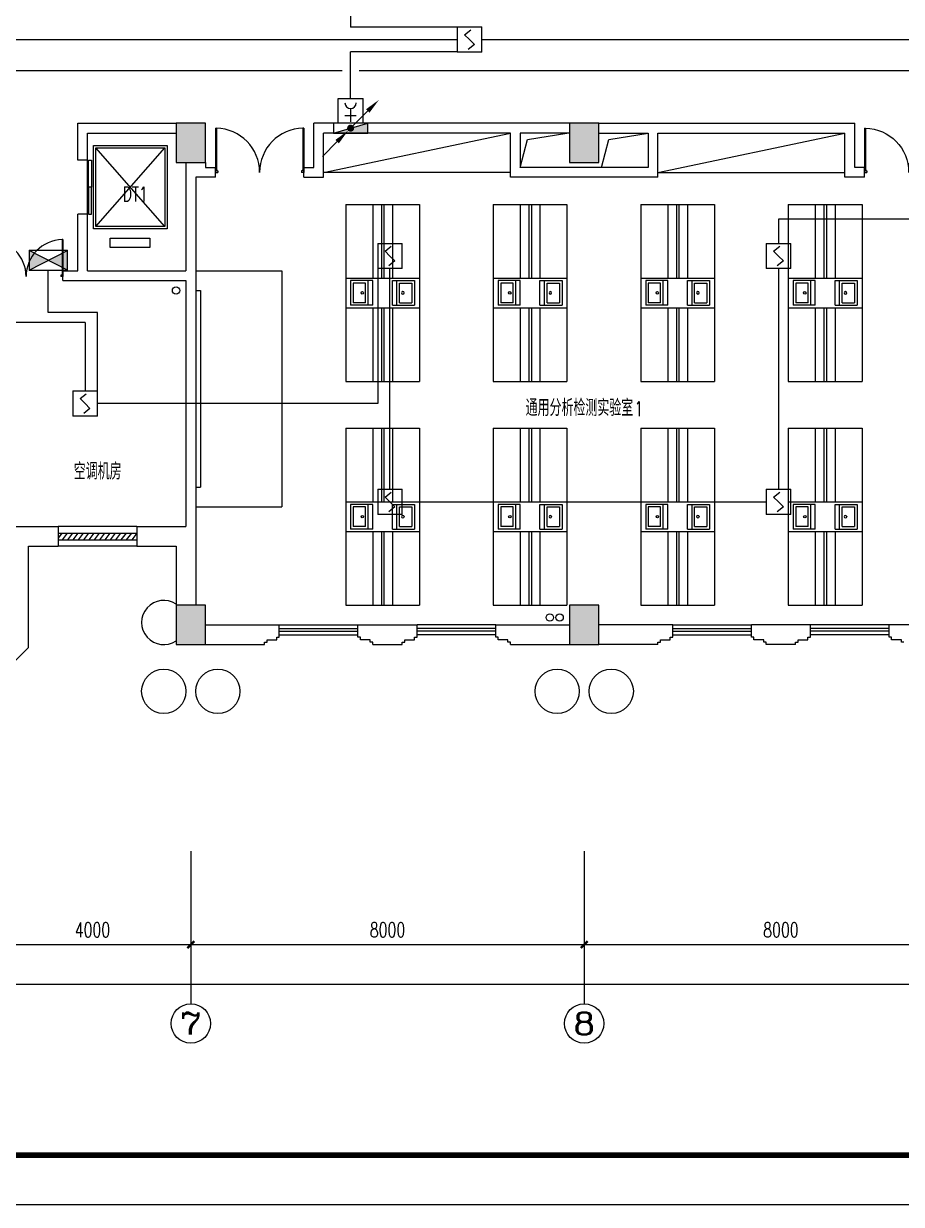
# Model space of a CAD drawing. Extents: x 190999 to 918899, y -200814 to 215286.
# Drawn here: x 217412 to 235262, y -12314 to 11692 of the extents above; entities that cross this region are included whole.
import ezdxf
from ezdxf.enums import TextEntityAlignment as Align

# ---------------------------------------------------------------- set-up
doc = ezdxf.new("R2010")
doc.units = 0
doc.header["$LTSCALE"] = 1000
doc.header["$MEASUREMENT"] = 0
doc.layers.get('Defpoints').update_dxf_attribs({"color": 1})
for name, color, linetype in [('00-EQUIP', 3, 'Continuous'), ('00-LWIRE', 4, 'Continuous'), ('00-WIRE-4', 6, 'Continuous'), ('A-墙线', 2, 'Continuous'), ('A-外包装修', 250, 'Continuous'), ('A-外窗', 145, 'Continuous'), ('A-家具', 250, 'Continuous'), ('A-门', 167, 'Continuous'), ('AXIS', 3, 'Continuous'), ('AXIS_TEXT', 7, 'Continuous'), ('COLUMN', 2, 'Continuous'), ('EQUIP_消火栓', 1, 'Continuous'), ('PUB_HATCH', 250, 'Continuous'), ('STAIR', 5, 'Continuous'), ('WALL', 2, 'Continuous'), ('WINDOW', 177, 'Continuous'), ('图框', 189, 'Continuous'), ('房间名称', 7, 'Continuous'), ('洞口线', 165, 'Continuous'), ('雨水管', 151, 'Continuous')]:
    doc.layers.add(name, color=color, linetype=linetype)
doc.styles.add('_TCH_AXIS', font='COMPLEX', dxfattribs={"bigfont": 'GBCBIG'})
doc.styles.add('_TCH_DIM', font='SIMPLEX', dxfattribs={"bigfont": 'GBCBIG'})
doc.styles.add('COMPLEX', font='COMPLEX')
doc.styles.add('DIM_FONT', font='SIMPLEX', dxfattribs={"width": 0.7, "bigfont": 'GBCBIG'})
doc.styles.get("Standard").update_dxf_attribs({"font": 'simhei.ttf'})
doc.styles.add('XXK', font='romans.shx', dxfattribs={"width": 0.75, "bigfont": 'hzf.shx'})
doc.styles.add('zz-1', font='arial.ttf', dxfattribs={"width": 0.8})
doc.linetypes.add('BIG-DLINE', pattern='A,1,-0.15,["D",XXK,S=0.2,R=0,X=-0.1,Y=-0.09],-0.2', length=1.35)
doc.dimstyles.new('DIMN', dxfattribs={"dimtxt": 300, "dimasz": 100, "dimexe": 250, "dimexo": 300, "dimgap": 150, "dimtad": 1, "dimdec": 0, "dimzin": 0, "dimdsep": 46, "dimtxsty": 'DIM_FONT', "dimblk": 'ARCHTICK', "dimcen": 0.09, "dimclrt": 7, "dimazin": 2, "dimtfac": 1, "dimtdec": 0, "dimtix": 1, "dimtmove": 2, "dimatfit": 3, "dimfxl": 0, "dimtolj": 1, "dimtzin": 0, "dimarcsym": 0})

# ---------------------------------------------------------------- blocks, each defined once
blk = doc.blocks.new('TJAD_TK_A0')
at = {"layer": '图框'}
blk.add_line((973, -441.7), (2162, -441.7), dxfattribs=at)
at = {"layer": '图框', "const_width": 1.2}
blk.add_lwpolyline([(2152, -431.7), (2152, 389.3), (998, 389.3), (998, -431.7)], close=True, dxfattribs=at)
blk = doc.blocks.new('m1800')
at = {"layer": 'A-墙线'}
for p, q in [((-900, -100), (-900, 100)), ((900, -100), (900, 100))]:
    blk.add_line(p, q, dxfattribs=at)
at = {"layer": 'A-门'}
for p, q in [((-900, 900), (-900, 0)), ((-900, 900), (-880, 900)), ((-880, 900), (-880, 50)), ((880, 900), (880, 50)), ((900, 900), (880, 900)), ((900, 900), (900, 0)), ((-900, 50), (-870, 50)), ((-900, 0), (-850, 0)), ((-870, 50), (-870, 30)), ((-870, 30), (-850, 30)), ((-850, 30), (-850, 0)), ((850, 30), (850, 0)), ((870, 30), (850, 30)), ((900, 0), (850, 0)), ((870, 50), (870, 30)), ((900, 50), (870, 50))]:
    blk.add_line(p, q, dxfattribs=at)
for centre, start, end in [((-900, 0), 0, 88.7267), ((900, 0), 91.2733, 180)]:
    blk.add_arc(centre, 900, start, end, dxfattribs=at)
blk = doc.blocks.new('$TwtSys$00000434')
for p, q in [((-0.5, 0.5), (-0.5, -0.5)), ((-0.5, -0.5), (0.5, 0.5)), ((0.5, 0.5), (-0.5, 0.5)), ((0.5, -0.5), (0.5, 0.5)), ((-0.5, -0.5), (0.5, -0.5))]:
    blk.add_line(p, q)
blk.add_solid([(0.5, -0.5), (0.5, 0.5), (-0.5, -0.5)])
blk = doc.blocks.new('$WINLIB2D$00000039')
at = {"color": 0}
for p, q in [((0.5, 0.5), (-0.5, 0.5)), ((-0.5, 0.167), (0.5, 0.167)), ((-0.384, -0.167), (-0.448, 0.167)), ((-0.316, -0.167), (-0.38, 0.167)), ((-0.248, -0.167), (-0.312, 0.167)), ((-0.18, -0.167), (-0.244, 0.167)), ((-0.112, -0.167), (-0.176, 0.167)), ((-0.044, -0.167), (-0.108, 0.167)), ((0.024, -0.167), (-0.04, 0.167)), ((0.092, -0.167), (0.028, 0.167)), ((0.16, -0.167), (0.096, 0.167)), ((0.228, -0.167), (0.164, 0.167)), ((0.296, -0.167), (0.232, 0.167)), ((0.364, -0.167), (0.3, 0.167)), ((0.432, -0.167), (0.368, 0.167)), ((0.5, -0.167), (0.436, 0.167)), ((-0.452, -0.167), (-0.5, 0.084)), ((-0.5, -0.167), (0.5, -0.167)), ((0.5, -0.5), (-0.5, -0.5))]:
    blk.add_line(p, q, dxfattribs=at)
blk = doc.blocks.new('_ArchTick')
at = {"const_width": 0.5}
blk.add_lwpolyline([(-0.7, -0.7), (0.7, 0.7)], dxfattribs=at)
blk = doc.blocks.new('*D870')
at = {"layer": 'AXIS', "color": 0, "lineweight": -2}
for p, q in [((216812, -5433), (216812, -7283)), ((220812, -5433), (220812, -7283)), ((216812, -7033), (220812, -7033))]:
    blk.add_line(p, q, dxfattribs=at)
at = {"layer": 'Defpoints', "color": 0}
for p in [(216812, -5133), (220812, -5133), (220812, -7033)]:
    blk.add_point(p, dxfattribs=at)
at = {"layer": 'AXIS', "color": 0, "lineweight": -2, "xscale": 100, "yscale": 100, "zscale": 100, "rotation": 180}
blk.add_blockref('_ArchTick', (216812, -7033), dxfattribs=at)
at = {"layer": 'AXIS', "color": 0, "lineweight": -2, "xscale": 100, "yscale": 100, "zscale": 100}
blk.add_blockref('_ArchTick', (220812, -7033), dxfattribs=at)
at = {"layer": 'AXIS', "color": 7, "insert": (218812, -6733), "char_height": 300, "attachment_point": 5, "style": 'DIM_FONT'}
blk.add_mtext('\\A1;4000', dxfattribs=at)
blk = doc.blocks.new('*D871')
at = {"layer": 'AXIS', "color": 0, "lineweight": -2}
for p, q in [((220812, -5433), (220812, -7283)), ((228812, -5433), (228812, -7283)), ((220812, -7033), (228812, -7033))]:
    blk.add_line(p, q, dxfattribs=at)
at = {"layer": 'Defpoints', "color": 0}
for p in [(220812, -5133), (228812, -5133), (228812, -7033)]:
    blk.add_point(p, dxfattribs=at)
at = {"layer": 'AXIS', "color": 0, "lineweight": -2, "xscale": 100, "yscale": 100, "zscale": 100, "rotation": 180}
blk.add_blockref('_ArchTick', (220812, -7033), dxfattribs=at)
at = {"layer": 'AXIS', "color": 0, "lineweight": -2, "xscale": 100, "yscale": 100, "zscale": 100}
blk.add_blockref('_ArchTick', (228812, -7033), dxfattribs=at)
at = {"layer": 'AXIS', "color": 7, "insert": (224812, -6733), "char_height": 300, "attachment_point": 5, "style": 'DIM_FONT'}
blk.add_mtext('\\A1;8000', dxfattribs=at)
blk = doc.blocks.new('*D872')
at = {"layer": 'AXIS', "color": 0, "lineweight": -2}
for p, q in [((228812, -5433), (228812, -7283)), ((236812, -5433), (236812, -7283)), ((228812, -7033), (236812, -7033))]:
    blk.add_line(p, q, dxfattribs=at)
at = {"layer": 'Defpoints', "color": 0}
for p in [(228812, -5133), (236812, -5133), (236812, -7033)]:
    blk.add_point(p, dxfattribs=at)
at = {"layer": 'AXIS', "color": 0, "lineweight": -2, "xscale": 100, "yscale": 100, "zscale": 100, "rotation": 180}
blk.add_blockref('_ArchTick', (228812, -7033), dxfattribs=at)
at = {"layer": 'AXIS', "color": 0, "lineweight": -2, "xscale": 100, "yscale": 100, "zscale": 100}
blk.add_blockref('_ArchTick', (236812, -7033), dxfattribs=at)
at = {"layer": 'AXIS', "color": 7, "insert": (232812, -6733), "char_height": 300, "attachment_point": 5, "style": 'DIM_FONT'}
blk.add_mtext('\\A1;8000', dxfattribs=at)
blk = doc.blocks.new('*D880')
at = {"layer": 'AXIS', "color": 0, "lineweight": -2}
for p, q in [((206112, -5433), (206112, -8083)), ((283362, -5433), (283362, -8083)), ((206112, -7833), (283362, -7833))]:
    blk.add_line(p, q, dxfattribs=at)
at = {"layer": 'Defpoints', "color": 0}
for p in [(206112, -5133), (283362, -5133), (283362, -7833)]:
    blk.add_point(p, dxfattribs=at)
at = {"layer": 'AXIS', "color": 0, "lineweight": -2, "xscale": 100, "yscale": 100, "zscale": 100, "rotation": 180}
blk.add_blockref('_ArchTick', (206112, -7833), dxfattribs=at)
at = {"layer": 'AXIS', "color": 0, "lineweight": -2, "xscale": 100, "yscale": 100, "zscale": 100}
blk.add_blockref('_ArchTick', (283362, -7833), dxfattribs=at)
at = {"layer": 'AXIS', "color": 7, "insert": (244737, -7533), "char_height": 300, "attachment_point": 5, "style": 'DIM_FONT'}
blk.add_mtext('\\A1;77250', dxfattribs=at)
blk = doc.blocks.new('_AXISO')
blk.add_circle((0, 0), 0.5)
at = {"layer": 'AXIS_TEXT', "style": 'COMPLEX', "width": 1.041667}
blk.add_attdef('A', text='', height=0.56, dxfattribs=at).set_placement((-0.25, -0.28), (0.25, -0.28), align=Align.FIT)
blk = doc.blocks.new('$plan$00001609')
at = {"linetype": 'Continuous'}
for p, q in [((0, -251), (0, 251)), ((0, 251), (450, 251)), ((93, -251), (93, 251)), ((450, 251), (450, -251)), ((146, -199), (146, 199)), ((146, 199), (397, 199)), ((397, 199), (397, -199)), ((146, -199), (397, -199)), ((0, -251), (450, -251))]:
    blk.add_line(p, q, dxfattribs=at)
blk.add_line((238, 2), (238, 0))
blk.add_arc((212, 0), 26, 4.716, 0, dxfattribs=at)
at = {"style": 'zz-1'}
for tag in ['YSIZE', 'XSIZE']:
    blk.add_attdef(tag, (0, 0), '', height=0.5, dxfattribs=at)
blk = doc.blocks.new('_LINKPT1')
at = {"color": 0}
blk.add_line((0, 0), (0, 0), dxfattribs=at)
blk = doc.blocks.new('J62IR8YJ')
for p, q in [((-0.5, 1), (0.5, 1)), ((-0.5, 0), (-0.5, 1)), ((0.5, 1), (0.5, 0)), ((0, 0.598), (0, 0.06)), ((0.5, 0), (-0.5, 0)), ((-0.231, 0.312), (0.231, 0.312))]:
    blk.add_line(p, q)
at = {"const_width": 0.04, "flags": 128}
blk.add_lwpolyline([(-0.5, 0), (-0.5, 1), (0.5, 1), (0.5, 0)], close=True, dxfattribs=at)
blk.add_arc((0, 0.829), 0.231, 180, 0)
at = {"xscale": 0.002, "yscale": 0.00200000000000955, "zscale": 0.002}
for p in [(0, 1), (-0.5, 0.5), (0.5, 0.5), (0, 0)]:
    blk.add_blockref('_LINKPT1', p, dxfattribs=at)
at = {"flags": 9}
blk.add_attdef('A', (0, 0), '', height=0.00002, dxfattribs=at)
blk = doc.blocks.new('3S1KCGW2')
for p, q in [((0.5, 0.5), (-0.5, 0.5)), ((-0.5, 0.5), (-0.5, -0.5)), ((0.5, -0.5), (0.5, 0.5)), ((-0.2, 0.2), (0.05, 0.4)), ((0, 0), (-0.2, 0.2)), ((0, 0), (0.2, -0.2)), ((0.2, -0.2), (-0.05, -0.4)), ((-0.5, -0.5), (0.5, -0.5))]:
    blk.add_line(p, q)
at = {"const_width": 0.04, "flags": 128}
blk.add_lwpolyline([(-0.5, -0.5), (-0.5, 0.5), (0.5, 0.5), (0.5, -0.5)], close=True, dxfattribs=at)
at = {"xscale": 0.002, "yscale": 0.002, "zscale": 0.002}
for p in [(0, 0.5), (-0.5, 0), (0.5, 0), (0, -0.5)]:
    blk.add_blockref('_LINKPT1', p, dxfattribs=at)
at = {"flags": 9}
blk.add_attdef('A', (0, 0), '', height=0.00002, dxfattribs=at)
blk = doc.blocks.new('6H2KALM6')
for p, q in [((-0.78, 0.4), (0.78, -0.4)), ((0.78, 0.4), (-0.78, -0.4)), ((0.78, 0.4), (-0.78, 0.4)), ((-0.78, 0.4), (-0.78, -0.4)), ((0.78, -0.4), (0.78, 0.4)), ((-0.78, -0.4), (0.78, -0.4))]:
    blk.add_line(p, q)
at = {"const_width": 0.04}
blk.add_lwpolyline([(-0.78, 0.4), (-0.78, -0.4), (0.78, -0.4), (0.78, 0.4)], close=True, dxfattribs=at)
for points in [[(-0.78, 0.4), (0, 0), (-0.78, -0.4)], [(0.78, 0.4), (0, 0), (0.78, -0.4)]]:
    blk.add_solid(points)
at = {"xscale": 0.002, "yscale": 0.002, "zscale": 0.002}
for p in [(-0.78, 0), (0, 0.4), (0.78, 0), (0, -0.4)]:
    blk.add_blockref('_LINKPT1', p, dxfattribs=at)
at = {"flags": 9}
blk.add_attdef('A', (0, 0), '', height=0.00002, dxfattribs=at)
blk = doc.blocks.new('_WRLD1L')
for p, q in [((0.7, 0.7), (0, 0)), ((0.104, 0.104), (0.104, 0.104)), ((-0.104, -0.104), (-0.104, -0.104))]:
    blk.add_line(p, q)
at = {"const_width": 0.142}
blk.add_lwpolyline([(-0.071, 0, 1), (0.071, 0, 1)], format="xyb", close=True, dxfattribs=at)
blk.add_solid([(0.63, 0.77), (0.77, 0.63), (1.15, 1.15)])
at = {"width": 0.8, "flags": 9}
blk.add_attdef('A', (0, 0), '', height=0.00002, dxfattribs=at)
blk = doc.blocks.new('_WRLD10L')
for p, q in [((1.15, 1.15), (0.55, 0.55)), ((0.104, 0.104), (0.104, 0.104)), ((-0.104, -0.104), (-0.104, -0.104))]:
    blk.add_line(p, q)
at = {"const_width": 0.142}
blk.add_lwpolyline([(-0.071, 0, 1), (0.071, 0, 1)], format="xyb", close=True, dxfattribs=at)
blk.add_solid([(0.62, 0.48), (0.48, 0.62), (0.1, 0.1)])
at = {"width": 0.8, "flags": 9}
blk.add_attdef('A', (0, 0), '', height=0.00002, dxfattribs=at)

msp = doc.modelspace()

# ---------------------------------------------------------------- hatches: boundary and pattern name
at = {"layer": 'PUB_HATCH'}
for points in [[(221111.6, 9667.4), (220511.6, 9667.4), (220511.6, 8867.4), (221111.6, 8867.4)], [(229111.6, 9667.4), (228511.6, 9667.4), (228511.6, 8867.4), (229111.6, 8867.4)], [(221111.6, -132.6), (220511.6, -132.6), (220511.6, -932.6), (221111.6, -932.6)], [(229111.6, -132.6), (228511.6, -132.6), (228511.6, -932.6), (229111.6, -932.6)]]:
    msp.add_hatch(color=256, dxfattribs=at).paths.add_polyline_path(points)

# ---------------------------------------------------------------- linework, layer by layer
at = {"layer": '00-WIRE-4'}
for p, q in [((224061.6, 12567.4), (224061.6, 11617.4)), ((226228.3, 11617.4), (224061.6, 11617.4)), ((215711.6, 11367.4), (226228.3, 11367.4)), ((226728.3, 11367.4), (237761.6, 11367.4)), ((226228.3, 11117.4), (224061.6, 11117.4)), ((224061.6, 10167.4), (224061.6, 11117.4)), ((240561.6, 7717.4), (232761.6, 7717.4)), ((232761.6, 7717.4), (232761.6, 7217.4)), ((217911.6, 5817), (217911.6, 6681.8)), ((224611.6, 6717.4), (224611.6, 3967.4)), ((224861.6, 2217.4), (224861.6, 6717.4)), ((232761.6, 6717.4), (232761.6, 2217.4)), ((218911.6, 5817), (217911.6, 5817)), ((218911.6, 4217.4), (218911.6, 5817)), ((218661.6, 5617), (216073.9, 5617)), ((218661.6, 5617), (218661.6, 4217.4)), ((224611.6, 3967.4), (218911.6, 3967.4)), ((225111.6, 1967.4), (232511.6, 1967.4))]:
    msp.add_line(p, q, dxfattribs=at)
at = {"layer": '00-WIRE-4', "linetype": 'BIG-DLINE'}
for p, q in [((216861.6, 10738.8), (223886.6, 10738.8)), ((224236.6, 10738.8), (272436.6, 10738.8))]:
    msp.add_line(p, q, dxfattribs=at)
at = {"layer": 'A-墙线'}
for p, q in [((218511.6, 8917.4), (218511.6, 9667.4)), ((218511.6, 9667.4), (220511.6, 9667.4)), ((228511.6, 9667.4), (223311.6, 9667.4)), ((223311.6, 8767.4), (223311.6, 9667.4)), ((229111.6, 9667.4), (234311.6, 9667.4)), ((234311.6, 8767.4), (234311.6, 9667.4)), ((218711.6, 9467.4), (220511.6, 9467.4)), ((218711.6, 8917.4), (218711.6, 9467.4)), ((227311.6, 9467.4), (223511.6, 9467.4)), ((223511.6, 8567.4), (223511.6, 9467.4)), ((227311.6, 8567.4), (227311.6, 9467.4)), ((228511.6, 9467.4), (227511.6, 9467.4)), ((227511.6, 9467.4), (227511.6, 8767.4)), ((229111.6, 9467.4), (230111.6, 9467.4)), ((230111.6, 9467.4), (230111.6, 8767.4)), ((230311.6, 9467.4), (234111.6, 9467.4)), ((230311.6, 8567.4), (230311.6, 9467.4)), ((234111.6, 8567.4), (234111.6, 9467.4)), ((218711.6, 8917.4), (218511.6, 8917.4)), ((220711.6, 8867.4), (220711.6, 6667.4)), ((221111.6, 8867.4), (221111.6, 8767.4)), ((221111.6, 8767.4), (221311.6, 8767.4)), ((223111.6, 8767.4), (223311.6, 8767.4)), ((230111.6, 8767.4), (227511.6, 8767.4)), ((234511.6, 8767.4), (234311.6, 8767.4)), ((221311.6, 8567.4), (220911.6, 8567.4)), ((220911.6, 8567.4), (220911.6, -132.6)), ((223111.6, 8567.4), (223511.6, 8567.4)), ((230311.6, 8567.4), (227311.6, 8567.4)), ((234511.6, 8567.4), (234111.6, 8567.4)), ((218711.6, 7817.4), (218511.6, 7817.4)), ((218511.6, 6667.4), (218511.6, 7817.4)), ((218711.6, 6667.4), (218711.6, 7817.4)), ((218211.6, 6667.4), (218511.6, 6667.4)), ((218711.6, 6667.4), (220711.6, 6667.4)), ((218211.6, 6467.4), (220711.6, 6467.4)), ((220711.6, 6467.4), (220711.6, 1467.4)), ((217511.8, -993.6), (217511.8, 1067.4)), ((220511.6, 1067.4), (220511.6, -132.6)), ((221111.6, -532.6), (222611.6, -532.6)), ((222611.6, -782.6), (222611.6, -532.6)), ((224211.6, -532.6), (225411.6, -532.6)), ((224211.6, -782.6), (224211.6, -532.6)), ((225411.6, -782.6), (225411.6, -532.6)), ((227011.6, -532.6), (228511.6, -532.6)), ((227011.6, -782.6), (227011.6, -532.6)), ((230611.6, -532.6), (229111.6, -532.6)), ((230611.6, -782.6), (230611.6, -532.6)), ((233411.6, -532.6), (232211.6, -532.6)), ((232211.6, -782.6), (232211.6, -532.6)), ((233411.6, -782.6), (233411.6, -532.6)), ((236511.6, -532.6), (235011.6, -532.6)), ((235011.6, -782.6), (235011.6, -532.6)), ((221111.6, -932.6), (222311.6, -932.6)), ((222311.6, -932.6), (222311.6, -882.6)), ((222311.6, -882.6), (222361.6, -882.6)), ((222361.6, -882.6), (222361.6, -832.6)), ((222361.6, -832.6), (222561.6, -832.6)), ((222561.6, -782.6), (222611.6, -782.6)), ((222561.6, -832.6), (222561.6, -782.6)), ((224261.6, -782.6), (224211.6, -782.6)), ((224261.6, -832.6), (224261.6, -782.6)), ((224461.6, -832.6), (224261.6, -832.6)), ((224461.6, -882.6), (224461.6, -832.6)), ((224511.6, -882.6), (224461.6, -882.6)), ((224511.6, -932.6), (224511.6, -882.6)), ((224511.6, -932.6), (225111.6, -932.6)), ((225111.6, -932.6), (225111.6, -882.6)), ((225111.6, -882.6), (225161.6, -882.6)), ((225161.6, -882.6), (225161.6, -832.6)), ((225161.6, -832.6), (225361.6, -832.6)), ((225361.6, -782.6), (225411.6, -782.6)), ((225361.6, -832.6), (225361.6, -782.6)), ((227061.6, -782.6), (227011.6, -782.6)), ((227061.6, -832.6), (227061.6, -782.6)), ((227261.6, -832.6), (227061.6, -832.6)), ((227261.6, -882.6), (227261.6, -832.6)), ((227311.6, -882.6), (227261.6, -882.6)), ((227311.6, -932.6), (227311.6, -882.6)), ((227311.6, -932.6), (228511.6, -932.6)), ((230311.6, -932.6), (229111.6, -932.6)), ((230311.6, -932.6), (230311.6, -882.6)), ((230311.6, -882.6), (230361.6, -882.6)), ((230361.6, -882.6), (230361.6, -832.6)), ((230361.6, -832.6), (230561.6, -832.6)), ((230561.6, -782.6), (230611.6, -782.6)), ((230561.6, -832.6), (230561.6, -782.6)), ((232261.6, -782.6), (232211.6, -782.6)), ((232261.6, -832.6), (232261.6, -782.6)), ((232461.6, -832.6), (232261.6, -832.6)), ((232461.6, -882.6), (232461.6, -832.6)), ((232511.6, -882.6), (232461.6, -882.6)), ((232511.6, -932.6), (232511.6, -882.6)), ((233111.6, -932.6), (232511.6, -932.6)), ((233111.6, -932.6), (233111.6, -882.6)), ((233111.6, -882.6), (233161.6, -882.6)), ((233161.6, -882.6), (233161.6, -832.6)), ((233161.6, -832.6), (233361.6, -832.6)), ((233361.6, -782.6), (233411.6, -782.6)), ((233361.6, -832.6), (233361.6, -782.6)), ((235061.6, -782.6), (235011.6, -782.6)), ((235061.6, -832.6), (235061.6, -782.6)), ((235261.6, -832.6), (235061.6, -832.6)), ((235261.6, -882.6), (235261.6, -832.6)), ((235311.6, -882.6), (235261.6, -882.6)), ((217511.8, -993.6), (216478.8, -2026.7))]:
    msp.add_line(p, q, dxfattribs=at)
at = {"layer": 'A-外包装修'}
for centre in [(220261.6, -1882.6), (221361.6, -1882.6), (228261.6, -1882.6), (229361.6, -1882.6)]:
    msp.add_circle(centre, 450, dxfattribs=at)
msp.add_arc((220261.6, -482.6), 450, 56.25101, 303.74899, dxfattribs=at)
at = {"layer": 'A-外窗'}
for p, q in [((222611.6, -532.6), (224211.6, -532.6)), ((222611.6, -602.6), (224211.6, -602.6)), ((222611.6, -662.6), (224211.6, -662.6)), ((227011.6, -532.6), (225411.6, -532.6)), ((227011.6, -602.6), (225411.6, -602.6)), ((227011.6, -662.6), (225411.6, -662.6)), ((230611.6, -532.6), (232211.6, -532.6)), ((230611.6, -602.6), (232211.6, -602.6)), ((230611.6, -662.6), (232211.6, -662.6)), ((235011.6, -532.6), (233411.6, -532.6)), ((235011.6, -602.6), (233411.6, -602.6)), ((235011.6, -662.6), (233411.6, -662.6)), ((222611.6, -732.6), (224211.6, -732.6)), ((227011.6, -732.6), (225411.6, -732.6)), ((230611.6, -732.6), (232211.6, -732.6)), ((235011.6, -732.6), (233411.6, -732.6))]:
    msp.add_line(p, q, dxfattribs=at)
at = {"layer": 'A-家具'}
for p, q in [((223511.6, 8667.4), (227311.6, 9467.4)), ((230311.6, 8667.4), (234111.6, 9467.4)), ((227311.6, 8667.4), (223511.6, 8667.4)), ((230311.6, 8667.4), (234111.6, 8667.4)), ((223961.6, 8017.4), (223961.6, 4417.4)), ((223961.6, 8017.4), (225461.6, 8017.4)), ((224511.6, 8017.4), (224511.6, 6517.4)), ((224686.6, 8017.4), (224686.6, 6517.4)), ((224736.6, 8017.4), (224736.6, 6517.4)), ((224911.6, 8017.4), (224911.6, 6517.4)), ((225461.6, 8017.4), (225461.6, 4417.4)), ((226961.6, 8017.4), (226961.6, 4417.4)), ((226961.6, 8017.4), (228461.6, 8017.4)), ((227511.6, 8017.4), (227511.6, 6517.4)), ((227686.6, 8017.4), (227686.6, 6517.4)), ((227736.6, 8017.4), (227736.6, 6517.4)), ((227911.6, 8017.4), (227911.6, 6517.4)), ((228461.6, 8017.4), (228461.6, 4417.4)), ((229961.6, 8017.4), (229961.6, 4417.4)), ((229961.6, 8017.4), (231461.6, 8017.4)), ((230511.6, 8017.4), (230511.6, 6517.4)), ((230686.6, 8017.4), (230686.6, 6517.4)), ((230736.6, 8017.4), (230736.6, 6517.4)), ((230911.6, 8017.4), (230911.6, 6517.4)), ((231461.6, 8017.4), (231461.6, 4417.4)), ((232961.6, 8017.4), (232961.6, 4417.4)), ((232961.6, 8017.4), (234461.6, 8017.4)), ((233511.6, 8017.4), (233511.6, 6517.4)), ((233686.6, 8017.4), (233686.6, 6517.4)), ((233736.6, 8017.4), (233736.6, 6517.4)), ((233911.6, 8017.4), (233911.6, 6517.4)), ((234461.6, 8017.4), (234461.6, 4417.4)), ((220911.6, 6667.4), (222661.6, 6667.4)), ((222661.6, 6667.4), (222661.6, 1867.4)), ((223961.6, 6517.4), (225461.6, 6517.4)), ((226961.6, 6517.4), (228461.6, 6517.4)), ((229961.6, 6517.4), (231461.6, 6517.4)), ((232961.6, 6517.4), (234461.6, 6517.4)), ((220911.6, 6267.4), (221011.6, 6267.4)), ((221011.6, 6267.4), (221011.6, 2267.4)), ((223961.6, 5917.4), (225461.6, 5917.4)), ((224511.6, 5917.4), (224511.6, 4417.4)), ((224686.6, 5917.4), (224686.6, 4417.4)), ((224736.6, 5917.4), (224736.6, 4417.4)), ((224911.6, 5917.4), (224911.6, 4417.4)), ((226961.6, 5917.4), (228461.6, 5917.4)), ((227511.6, 5917.4), (227511.6, 4417.4)), ((227686.6, 5917.4), (227686.6, 4417.4)), ((227736.6, 5917.4), (227736.6, 4417.4)), ((227911.6, 5917.4), (227911.6, 4417.4)), ((229961.6, 5917.4), (231461.6, 5917.4)), ((230511.6, 5917.4), (230511.6, 4417.4)), ((230686.6, 5917.4), (230686.6, 4417.4)), ((230736.6, 5917.4), (230736.6, 4417.4)), ((230911.6, 5917.4), (230911.6, 4417.4)), ((232961.6, 5917.4), (234461.6, 5917.4)), ((233511.6, 5917.4), (233511.6, 4417.4)), ((233686.6, 5917.4), (233686.6, 4417.4)), ((233736.6, 5917.4), (233736.6, 4417.4)), ((233911.6, 5917.4), (233911.6, 4417.4)), ((223961.6, 4417.4), (225461.6, 4417.4)), ((226961.6, 4417.4), (228461.6, 4417.4)), ((229961.6, 4417.4), (231461.6, 4417.4)), ((232961.6, 4417.4), (234461.6, 4417.4)), ((223961.6, 3467.4), (223961.6, -132.6)), ((223961.6, 3467.4), (225461.6, 3467.4)), ((224511.6, 3467.4), (224511.6, 1967.4)), ((224686.6, 3467.4), (224686.6, 1967.4)), ((224736.6, 3467.4), (224736.6, 1967.4)), ((224911.6, 3467.4), (224911.6, 1967.4)), ((225461.6, 3467.4), (225461.6, -132.6)), ((226961.6, 3467.4), (226961.6, -132.6)), ((226961.6, 3467.4), (228461.6, 3467.4)), ((227511.6, 3467.4), (227511.6, 1967.4)), ((227686.6, 3467.4), (227686.6, 1967.4)), ((227736.6, 3467.4), (227736.6, 1967.4)), ((227911.6, 3467.4), (227911.6, 1967.4)), ((228461.6, 3467.4), (228461.6, -132.6)), ((229961.6, 3467.4), (229961.6, -132.6)), ((229961.6, 3467.4), (231461.6, 3467.4)), ((230511.6, 3467.4), (230511.6, 1967.4)), ((230686.6, 3467.4), (230686.6, 1967.4)), ((230736.6, 3467.4), (230736.6, 1967.4)), ((230911.6, 3467.4), (230911.6, 1967.4)), ((231461.6, 3467.4), (231461.6, -132.6)), ((232961.6, 3467.4), (232961.6, -132.6)), ((232961.6, 3467.4), (234461.6, 3467.4)), ((233511.6, 3467.4), (233511.6, 1967.4)), ((233686.6, 3467.4), (233686.6, 1967.4)), ((233736.6, 3467.4), (233736.6, 1967.4)), ((233911.6, 3467.4), (233911.6, 1967.4)), ((234461.6, 3467.4), (234461.6, -132.6)), ((220911.6, 2267.4), (221011.6, 2267.4)), ((223961.6, 1967.4), (225461.6, 1967.4)), ((226961.6, 1967.4), (228461.6, 1967.4)), ((229961.6, 1967.4), (231461.6, 1967.4)), ((232961.6, 1967.4), (234461.6, 1967.4)), ((220911.6, 1867.4), (222661.6, 1867.4)), ((223961.6, 1367.4), (225461.6, 1367.4)), ((224511.6, 1367.4), (224511.6, -132.6)), ((224686.6, 1367.4), (224686.6, -132.6)), ((224736.6, 1367.4), (224736.6, -132.6)), ((224911.6, 1367.4), (224911.6, -132.6)), ((226961.6, 1367.4), (228461.6, 1367.4)), ((227511.6, 1367.4), (227511.6, -132.6)), ((227686.6, 1367.4), (227686.6, -132.6)), ((227736.6, 1367.4), (227736.6, -132.6)), ((227911.6, 1367.4), (227911.6, -132.6)), ((229961.6, 1367.4), (231461.6, 1367.4)), ((230511.6, 1367.4), (230511.6, -132.6)), ((230686.6, 1367.4), (230686.6, -132.6)), ((230736.6, 1367.4), (230736.6, -132.6)), ((230911.6, 1367.4), (230911.6, -132.6)), ((232961.6, 1367.4), (234461.6, 1367.4)), ((233511.6, 1367.4), (233511.6, -132.6)), ((233686.6, 1367.4), (233686.6, -132.6)), ((233736.6, 1367.4), (233736.6, -132.6)), ((233911.6, 1367.4), (233911.6, -132.6)), ((223961.6, -132.6), (225461.6, -132.6)), ((226961.6, -132.6), (228461.6, -132.6)), ((229961.6, -132.6), (231461.6, -132.6)), ((232961.6, -132.6), (234461.6, -132.6))]:
    msp.add_line(p, q, dxfattribs=at)
at = {"layer": 'A-门'}
msp.add_line((218711.6, 7817.4), (218711.6, 8917.4), dxfattribs=at)
for points in [[(218734.1, 8367.4), (218734.1, 8917.4), (218789.3, 8917.4), (218789.3, 8367.4)], [(218734.1, 8367.4), (218734.1, 7817.4), (218789.3, 7817.4), (218789.3, 8367.4)]]:
    msp.add_lwpolyline(points, close=True, dxfattribs=at)
at = {"layer": 'AXIS'}
for p, q in [((220811.6, -5132.6), (220811.6, -8236.3)), ((228811.6, -5132.6), (228811.6, -8236.3))]:
    msp.add_line(p, q, dxfattribs=at)
at = {"layer": 'COLUMN'}
for p, q in [((221111.6, 9667.4), (220511.6, 9667.4)), ((220511.6, 9667.4), (220511.6, 8867.4)), ((221111.6, 8867.4), (221111.6, 9667.4)), ((229111.6, 9667.4), (228511.6, 9667.4)), ((228511.6, 9667.4), (228511.6, 8867.4)), ((229111.6, 8867.4), (229111.6, 9667.4)), ((220511.6, 8867.4), (221111.6, 8867.4)), ((228511.6, 8867.4), (229111.6, 8867.4)), ((221111.6, -132.6), (220511.6, -132.6)), ((220511.6, -132.6), (220511.6, -932.6)), ((221111.6, -932.6), (221111.6, -132.6)), ((229111.6, -132.6), (228511.6, -132.6)), ((228511.6, -132.6), (228511.6, -932.6)), ((229111.6, -932.6), (229111.6, -132.6)), ((220511.6, -932.6), (221111.6, -932.6)), ((228511.6, -932.6), (229111.6, -932.6))]:
    msp.add_line(p, q, dxfattribs=at)
at = {"layer": 'STAIR'}
for p, q in [((220282.7, 7567.4), (218882.7, 9167.4)), ((218882.7, 7567.4), (220282.7, 9167.4))]:
    msp.add_line(p, q, dxfattribs=at)
for points in [[(220332.7, 7517.4), (218832.7, 7517.4), (218832.7, 9217.4), (220332.7, 9217.4)], [(220282.7, 7567.4), (218882.7, 7567.4), (218882.7, 9167.4), (220282.7, 9167.4)], [(219169.4, 7332.5), (219978.8, 7332.5), (219978.8, 7139.3), (219169.4, 7139.3)]]:
    msp.add_lwpolyline(points, close=True, dxfattribs=at)
at = {"layer": 'WALL'}
for p, q in [((217111.8, 1467.4), (218111.6, 1467.4)), ((218111.6, 1467.4), (218111.6, 1067.4)), ((219711.6, 1467.4), (220711.6, 1467.4)), ((219711.6, 1467.4), (219711.6, 1067.4)), ((217511.8, 1067.4), (218111.6, 1067.4)), ((219711.6, 1067.4), (220511.6, 1067.4))]:
    msp.add_line(p, q, dxfattribs=at)
at = {"layer": '洞口线', "ltscale": 2}
for points in [[(227511.6, 8767.4), (227661.6, 9334), (228461.6, 9467.4)], [(229161.6, 8767.4), (229311.6, 9334), (230111.6, 9467.4)]]:
    msp.add_lwpolyline(points, dxfattribs=at)
at = {"layer": '雨水管'}
for centre in [(220511.6, 6267.4), (228111.6, -382.6), (228311.6, -382.6)]:
    msp.add_circle(centre, 75, dxfattribs=at)

# ---------------------------------------------------------------- block references
at = {"layer": '00-EQUIP', "xscale": 500, "yscale": 500, "zscale": 500, "rotation": 180}
for name, p in [('3S1KCGW2', (226478.3, 11367.4)), ('3S1KCGW2', (224861.6, 6967.4)), ('3S1KCGW2', (232761.6, 6967.4)), ('6H2KALM6', (217911.6, 6881.8)), ('6H2KALM6', (217911.6, 6881.8)), ('3S1KCGW2', (218661.6, 3967.4)), ('3S1KCGW2', (224861.6, 1967.4)), ('3S1KCGW2', (232761.6, 1967.4))]:
    msp.add_blockref(name, p, dxfattribs=at)
at = {"layer": '00-EQUIP', "xscale": 500, "yscale": 500, "zscale": 500}
msp.add_blockref('J62IR8YJ', (224061.6, 9667.4), dxfattribs=at)
at = {"layer": '00-LWIRE', "xscale": 500, "yscale": 500, "zscale": 500}
msp.add_blockref('_WRLD1L', (224061.6, 9567.4), dxfattribs=at)
at = {"layer": '00-LWIRE', "xscale": 500, "yscale": 500, "zscale": 500, "rotation": 180}
msp.add_blockref('_WRLD10L', (224061.6, 9567.4), dxfattribs=at)
at = {"layer": 'A-家具', "yscale": -1, "rotation": 180}
for p in [(224511.6, 6217.4), (227511.6, 6217.4), (230511.6, 6217.4), (233511.6, 6217.4), (224511.6, 1667.4), (227511.6, 1667.4), (230511.6, 1667.4), (233511.6, 1667.4)]:
    msp.add_blockref('$plan$00001609', p, dxfattribs=at)
at = {"layer": 'A-家具'}
for p in [(224911.6, 6217.4), (227911.6, 6217.4), (230911.6, 6217.4), (233911.6, 6217.4), (224911.6, 1667.4), (227911.6, 1667.4), (230911.6, 1667.4), (233911.6, 1667.4)]:
    msp.add_blockref('$plan$00001609', p, dxfattribs=at)
at = {"layer": 'A-门'}
msp.add_blockref('m1800', (222211.6, 8667.4), dxfattribs=at)
at = {"layer": 'A-门', "xscale": -1}
msp.add_blockref('m1800', (235411.6, 8667.4), dxfattribs=at)
at = {"layer": 'A-门', "xscale": 0.8333333332557231, "yscale": 0.8333333332557231, "zscale": 0.8333333333333334}
msp.add_blockref('m1800', (217461.6, 6550.7), dxfattribs=at)
at = {"layer": 'AXIS'}
ref = msp.add_blockref('_AXISO', (220811.6, -8636.3), dxfattribs=dict(at, xscale=800, yscale=800, zscale=800))
ref.add_attrib('A', '7', dxfattribs={"layer": 'AXIS_TEXT', "height": 452.5, "style": '_TCH_AXIS', "width": 1.5}).set_placement((220585.4, -8862.6), (221037.9, -8862.6), align=Align.FIT)
ref = msp.add_blockref('_AXISO', (228811.6, -8636.3), dxfattribs=dict(at, xscale=800, yscale=800, zscale=800))
ref.add_attrib('A', '8', dxfattribs={"layer": 'AXIS_TEXT', "height": 452.5, "style": '_TCH_AXIS', "width": 1.5}).set_placement((228585.4, -8862.6), (229037.9, -8862.6), align=Align.FIT)
at = {"layer": 'EQUIP_消火栓', "xscale": 700, "yscale": 200, "zscale": 700}
msp.add_blockref('$TwtSys$00000434', (224061.6, 9567.4), dxfattribs=at)
at = {"layer": 'WINDOW', "xscale": 1600, "yscale": -400, "zscale": 1600}
msp.add_blockref('$WINLIB2D$00000039', (218911.6, 1267.4), dxfattribs=at)
at = {"layer": '图框', "xscale": 100, "yscale": 100, "zscale": 100}
msp.add_blockref('TJAD_TK_A0', (93698.6, 31856.8), dxfattribs=at)

# ---------------------------------------------------------------- texts
at = {"layer": '房间名称', "style": '_TCH_DIM', "width": 0.705882}
for s, p in [('DT1', (219424, 8078.7)), ('1', (229832.1, 3713.6))]:
    msp.add_text(s, height=297.5, dxfattribs=at).set_placement(p)
at = {"layer": '房间名称', "style": '_TCH_DIM'}
for s, p in [('通用分析检测实验室', (227620.4, 3713.6)), ('空调机房', (218431.3, 2422.6))]:
    msp.add_text(s, height=337.59, dxfattribs=at).set_placement(p)

# ---------------------------------------------------------------- dimensions: what is measured, and where the dimension line sits
at = {"layer": 'AXIS'}
for p1, p2, distance, picture, middle in [((206111.8, -5132.6), (283361.6, -5132.6), -2700, '*D880', (244736.7, -7532.6)), ((216811.6, -5132.6), (220811.6, -5132.6), -1900, '*D870', (218811.6, -6732.6)), ((220811.6, -5132.6), (228811.6, -5132.6), -1900, '*D871', (224811.6, -6732.6)), ((228811.6, -5132.6), (236811.6, -5132.6), -1900, '*D872', (232811.6, -6732.6))]:
    dim = msp.add_aligned_dim(p1=p1, p2=p2, distance=distance, dimstyle='DIMN', dxfattribs=at)
    dim.commit()
    dim.dimension.update_dxf_attribs({"geometry": picture, "text_midpoint": middle})

doc.saveas('drawing.dxf')
